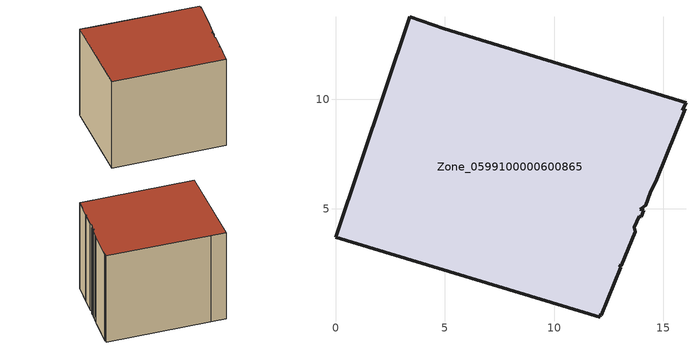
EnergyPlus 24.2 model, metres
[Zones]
Zone_0599100000600865
 floor ground (C_G): 15.99,9.56 14.69,6.35 14.4,5.74 14.2,5.17 13.93,4.98 14.11,4.93 13.99,4.63 13.9,4.66 13.67,4.15 13.71,3.95 13.07,2.39 12.99,2.42 13.04,2.31 12.15,0.13 12.05,0.16 12.11,0.03 0,3.69 3.39,13.79 4.97,13.23 16.03,9.85 15.86,9.5 z0
 wall outside (C_F): 3.39,13.79 0,3.69 12.11,0.03 12.05,0.16 12.15,0.13 13.04,2.31 12.99,2.42 13.07,2.39 13.71,3.95 13.67,4.15 13.9,4.66 13.99,4.63 14.11,4.93 13.93,4.98 14.2,5.17 14.4,5.74 14.69,6.35 15.99,9.56 15.86,9.5 16.03,9.85 4.97,13.23 3.39,13.79 z0:10.65
 roof outside (C_R): 14.69,6.35 15.99,9.56 15.86,9.5 16.03,9.85 4.97,13.23 3.39,13.79 0,3.69 12.11,0.03 12.05,0.16 12.15,0.13 13.04,2.31 12.99,2.42 13.07,2.39 13.71,3.95 13.67,4.15 13.9,4.66 13.99,4.63 14.11,4.93 13.93,4.98 14.2,5.17 14.4,5.74 z10.65
[BUILDING]
Pand.0599100000600865: North Axis=0; Terrain=City; Loads Convergence Tolerance Value=0.04; Temperature Convergence Tolerance Value=0.4; Solar Distribution=FullExterior; Maximum Number of Warmup Days=25; Minimum Number of Warmup Days=1
[Site:Location]
Rotterdam.The.Hague.AP_ZH_NLD Design_Conditions: Latitude=51.96; Longitude=4.45; Time Zone=1; Elevation=-4.5
[SITE:GROUNDTEMPERATURE:BUILDINGSURFACE]
18, 18, 18, 18, 18, 18, 18, 18, 18, 18, 18, 18
[MATERIAL] Thermal Absorptance=0.9; Solar Absorptance=0.7; Visible Absorptance=0.7
Name | Roughness | Thickness | Conductivity | Density | Specific Heat
G.TI.1946 | MediumSmooth | 0.15 | 1 | 540 | 1210
F.TI.1946 | Rough | 0.3 | 0.857143 | 1920 | 840
R.TI.1946 | MediumRough | 0.2 | 0.1 | 1500 | 1000
[CONSTRUCTION]
C_G: G.TI.1946
C_F: F.TI.1946
C_R: R.TI.1946
[ZONE]
Zone_0599100000600865: Type=1; Multiplier=1; Ceiling Height=Autocalculate; Volume=Autocalculate; Floor Area=autocalculate; Part of Total Floor Area=Yes
[ZONEINFILTRATION:DESIGNFLOWRATE]
Infil_Zone_0599100000600865: Zone or ZoneList or Space or SpaceList=Zone_0599100000600865; Schedule=AlwaysOn; Design Flow Rate Calculation Method=Flow/Area; Flow Rate per Floor Area=0.003; Constant Term Coefficient=1; Temperature Term Coefficient=0; Velocity Term Coefficient=0; Velocity Squared Term Coefficient=0
[HVACTEMPLATE:ZONE:IDEALLOADSAIRSYSTEM]
Zone_0599100000600865: Maximum Heating Supply Air Temperature=50; Minimum Cooling Supply Air Temperature=13; Maximum Heating Supply Air Humidity Ratio=0.0156; Minimum Cooling Supply Air Humidity Ratio=0.0077; Heating Limit=NoLimit; Cooling Limit=NoLimit; Dehumidification Control Type=ConstantSensibleHeatRatio; Cooling Sensible Heat Ratio=0.7; Dehumidification Setpoint=60; Humidification Control Type=None; Humidification Setpoint=30; Outdoor Air Method=None; Outdoor Air Flow Rate per Person=0.00944; Outdoor Air Flow Rate per Zone Floor Area=0; Outdoor Air Flow Rate per Zone=0; Demand Controlled Ventilation Type=None; Outdoor Air Economizer Type=NoEconomizer; Heat Recovery Type=None; Sensible Heat Recovery Effectiveness=0.7; Latent Heat Recovery Effectiveness=0.65
[ZONECONTROL:THERMOSTAT]
ThermostatControl_Zone_0599100000600865: Zone or ZoneList=Zone_0599100000600865; Control Type Schedule=DualSetpointControlType; Control 1=Thermostat_Zone_0599100000600865; Temperature Difference Between Cutout And Setpoint=0
[THERMOSTATSETPOINT:DUALSETPOINT]
Thermostat_Zone_0599100000600865: Heating Setpoint Temperature Schedule=HeatingSetpoint_Zone_0599100000600865; Cooling Setpoint Temperature Schedule=CoolingSetpoint_Zone_0599100000600865
[SCHEDULE:COMPACT]
HeatingSetpoint_Zone_0599100000600865: Through: 12/31, For: AllDays, Until: 24:00, 21
CoolingSetpoint_Zone_0599100000600865: Through: 12/31, For: AllDays, Until: 24:00, 24
DualSetpointControlType: Through: 12/31, For: AllDays, Until: 24:00, 4
AlwaysOn: Through: 12/31, For: AllDays, Until: 24:00, 1
